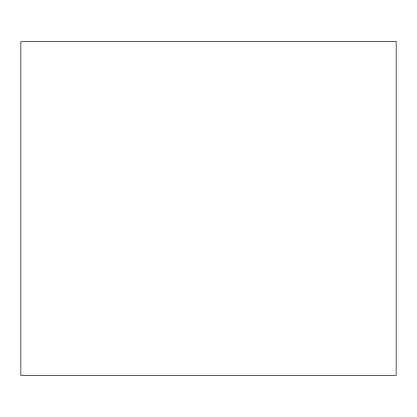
<?xml version="1.0" encoding="UTF-8"?>
<svg xmlns="http://www.w3.org/2000/svg" width="417" height="417" viewBox="0 0 417 417"><rect width="100%" height="100%" fill="white"/><g stroke="black" fill="none" stroke-linecap="round" stroke-linejoin="round"><path stroke-width="0.63" d="M396.15 41.7L20.85 41.7L20.85 375.3L396.15 375.3L396.15 41.7"/></g></svg>
